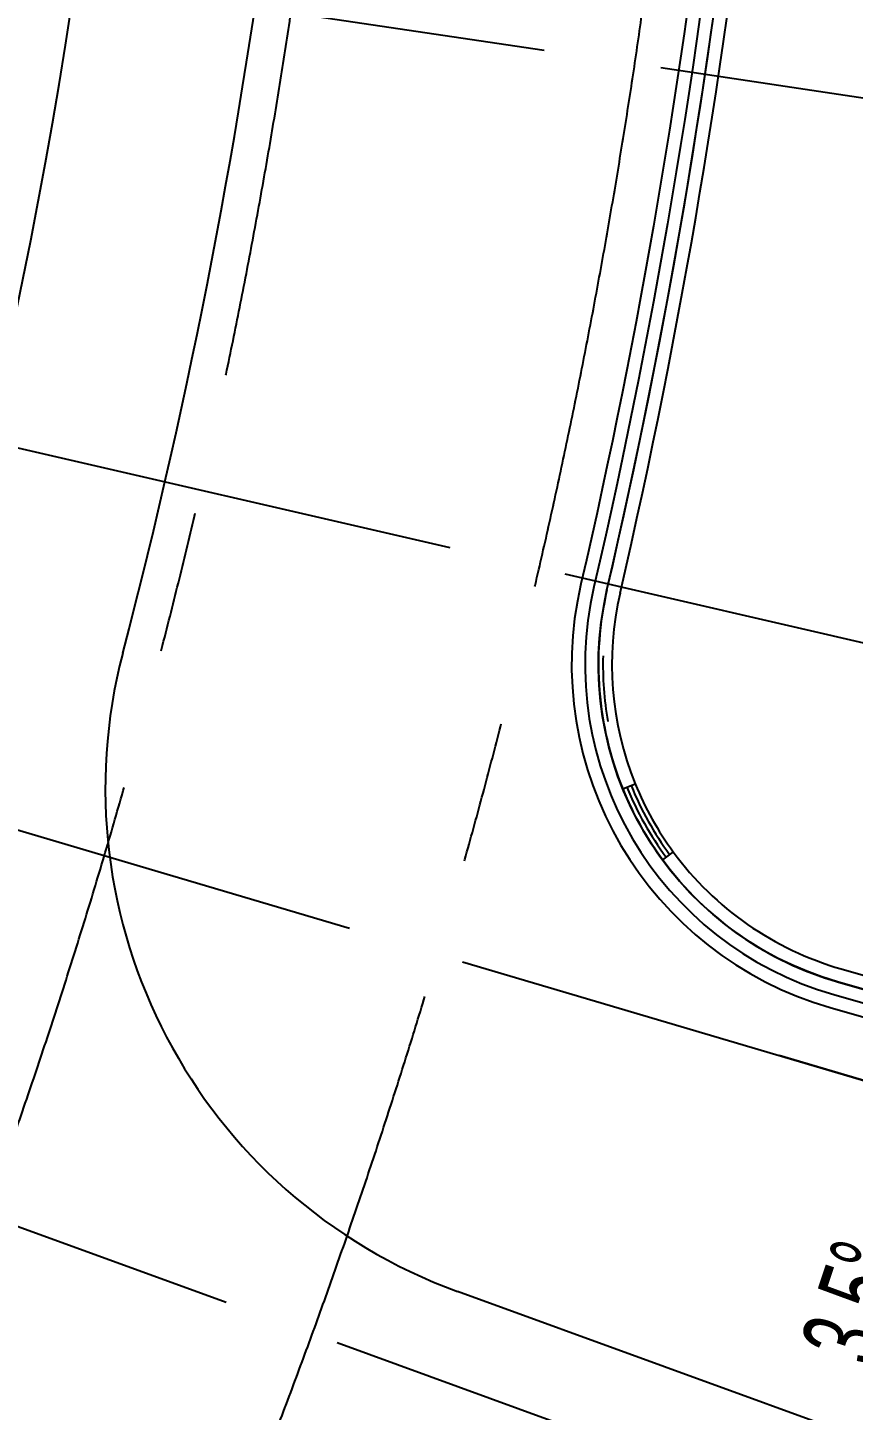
# Model space of a CAD drawing. Extents: x 1962160 to 37842216, y -162679 to 2997677.
# Drawn here: x 37745043 to 37763550, y 2705014 to 2736018 of the extents above; entities that cross this region are included whole.
import ezdxf
from ezdxf.enums import TextEntityAlignment as Align

# ---------------------------------------------------------------- set-up
doc = ezdxf.new("R2010")
doc.units = 0
doc.header["$LTSCALE"] = 1000
doc.linetypes.add('CENTER', pattern=[2, 1.25, -0.25, 0.25, -0.25])
doc.linetypes.add('CENTER2', pattern=[28.575000000000003, 19.05, -3.175, 3.175, -3.175])
doc.layers.get('0').update_dxf_attribs({"color": 8})
doc.layers.get('Defpoints').update_dxf_attribs({"color": 8})
for name, color, linetype in [('#标注', 8, 'Continuous'), ('#轴线', 8, 'CENTER2'), ('A-FLOR', 8, 'Continuous'), ('A-GRID', 8, 'CENTER'), ('DIM', 8, 'Continuous'), ('G-ACCS', 8, 'Continuous'), ('周边建筑', 8, 'Continuous')]:
    doc.layers.add(name, color=color, linetype=linetype)
doc.styles.add('#文字', font='jrs.shx', dxfattribs={"width": 0.7, "bigfont": 'hztxt.shx'})
doc.styles.add('JHZX', font='jrs.shx', dxfattribs={"width": 0.6, "bigfont": 'jhz.shx'})
doc.dimstyles.new('JZBZ-600', dxfattribs={"dimscale": 600, "dimtxt": 3, "dimasz": 1.5, "dimexe": 1, "dimexo": 1, "dimgap": 0.5, "dimtad": 1, "dimdec": 0, "dimdsep": 46, "dimtxsty": 'JHZX', "dimblk1": 'ARCHTICK', "dimblk2": 'ARCHTICK', "dimsah": 1, "dimcen": 0, "dimclrd": 1, "dimclre": 1, "dimclrt": 2, "dimadec": 1, "dimazin": 2, "dimtfac": 1, "dimtdec": 0, "dimtix": 1, "dimtmove": 0, "dimatfit": 3, "dimfxl": 1, "dimtolj": 1, "dimlwd": -1, "dimlwe": -1, "dimarcsym": 1})

# ---------------------------------------------------------------- blocks, each defined once
blk = doc.blocks.new('1234')
at = {"layer": '周边建筑'}
for p, q in [((47163.50035533123, 148066.7897783592), (50128.9224952776, 157193.4206792414)), ((47448.81731022336, 147974.0846800357), (50455.31503990851, 157227.1332472637)), ((44410.22632863931, 144394.2798205391), (44579.20776127465, 144146.3982451335)), ((42960.70401920751, 143313.9402962551), (42857.33760314435, 143595.5701668859))]:
    blk.add_line(p, q, dxfattribs=at)
for points in [[(899.9999998621643, 147897.2616378292, -0.06424754974339256), (38411.22599733435, 142825.0248288214, 0.3992271408683902), (47734.13426394202, 147881.3795785159), (62643.80696957186, 193768.6338093206, 0.4257611201714258), (57410.8051248882, 203558.9581788629, 0.1695890934855462), (-81790.47026674077, 195045.0434476584, 0.4257611201712679), (-85791.3257065732, 184689.9521724582), (-65400.53789663129, 140961.7665993124, 0.3992271408685563), (-55530.9065411333, 137079.2778602466, -0.09498676638333799), (-899.9999992009252, 147897.2616378367)], [(3507.282386738807, 147308.2532562092, 0.01190288189879027), (-3507.282390698791, 147308.2532562315), (-3529.532858530059, 148157.964341335, 0.09051536275890958), (-55643.5452967938, 137357.3291338012, -0.3992271408685528), (-65128.64556051977, 141088.5520778373), (-85519.43337046169, 184816.737650983, -0.425761120171263), (-81674.45541529916, 194768.3838115633, -0.08617948601408663), (-11230.48231103458, 210901.2002502978), (-9979.055130984634, 202999.9999966249), (9979.055131915957, 202999.9999895692), (11230.48231178708, 210901.2002502382, -0.05548064099764077), (57329.37135875039, 203270.2220680118, -0.4257611201714432), (62358.49001468346, 193861.3389076069), (47448.81730905734, 147974.0846768022, -0.3992271408683997), (38489.13923465274, 143114.7307615206, 0.0597972305577292), (3529.532854573801, 148157.9643414542), (3507.2932679113, 147308.6687912941)], [(3863.717568093911, 147549.4211663455, -0.05920472133920898), (38333.31276001595, 142535.3188961297, 0.3992271408683867), (48019.45121883228, 147788.6744801998), (62929.12392446026, 193675.9287109822, 0.4257611201714161), (57492.23889102228, 203847.6942897588, 0.004818874958291998), (53552.5664362926, 204917.9412058592)]]:
    blk.add_lwpolyline(points, format="xyb", dxfattribs=at)
for centre, radius, start, end in [((2.793967723846436e-08, -7.748603820800781e-07), 148500.0000006694, 74.94709779040693, 89.07328136143701), ((2.980232238769531e-08, -7.748603820800781e-07), 148200.0000006699, 74.94709779040693, 89.07281279015125), ((40410.99908962846, 150260.8104384243), 7100.000000007586, 304.2823427948584, 341.9999999829247), ((40410.99908963032, 150260.8104384243), 7400.000000008174, 304.2823427948584, 341.9999999829247), ((40410.99908962846, 150260.8104384318), 7100.000000008795, 290.1546166583761, 304.2823427948584), ((40410.99908963032, 150260.8104384243), 7200.000000007875, 290.1546166583761, 304.2823427948584), ((40410.99908962846, 150260.8104384243), 7300.000000006954, 290.1546166583761, 304.2823427948584), ((40410.99908963032, 150260.8104384243), 7400.000000007718, 290.1546166583761, 304.2823427948584), ((40410.99908963032, 150260.8104384243), 7100.000000007668, 254.9470977904069, 290.1546166583761), ((40410.99908963032, 150260.8104384243), 7400.000000008165, 254.9470977904069, 290.1546166583761), ((40410.99908846803, 150260.8104351833), 7300.00000001006, 266.4497156707556, 278.0528988446976)]:
    blk.add_arc(centre, radius, start, end, dxfattribs=at)
blk = doc.blocks.new('总体道路0521')
at = {"layer": 'G-ACCS'}
blk.add_line((35648165.19400142, 2918589.174082627), (35648113.53384653, 2918607.976841265), dxfattribs=at)
for centre, radius, start, end in [((35647972.51118848, 2918657.176535503), 137.9999999943868, 345.3553445199558, 0.3546922674293811), ((35648117.63808825, 2918619.253152718), 12, 165.3553445199558, 250.0000710396603)]:
    blk.add_arc(centre, radius, start, end, dxfattribs=at)
blk = doc.blocks.new('A$C06ac024f')
at = {"xscale": 1000, "yscale": 1000, "zscale": 1000}
blk.add_blockref('总体道路0521', (-35647972511.19448, -2918657176.530752), dxfattribs=at)
at = {"layer": '周边建筑', "rotation": 271.9999999140477}
blk.add_blockref('1234', (-0.004923798143863678, 0.005588816478848457), dxfattribs=at)
blk = doc.blocks.new('_ARCHTICK')
at = {"const_width": 0.15}
blk.add_lwpolyline([(-0.5, -0.5), (0.5, 0.5)], dxfattribs=at)
blk = doc.blocks.new('*D221')
at = {"layer": '#标注', "color": 1, "transparency": 16777216}
for p, q in [((36927236.3849094, 2905828.007081675), (36939688.78365784, 2904738.160574721)), ((36926179.38093915, 2896899.951033907), (36938542.01652977, 2895051.913898811))]:
    blk.add_line(p, q, dxfattribs=at)
blk.add_arc((36780603.45404896, 2918661.469190536), 159093.4582867291, 351.4980558119595, 354.9981608052476, dxfattribs=at)
at = {"layer": 'Defpoints', "color": 0, "transparency": 16777216}
for p in [(36780603.45404896, 2918661.469190536), (36926638.66976947, 2905880.319714009), (36938394.90702597, 2898349.260127123), (36925585.9744308, 2896988.656816391)]:
    blk.add_point(p, dxfattribs=at)
at = {"layer": '#标注', "color": 1, "transparency": 16777216, "xscale": 900, "yscale": 900, "zscale": 900}
for p, rotation in [((36939091.06851791, 2904790.473207056), 84.9981608052476), ((36937948.61002141, 2895140.619681296), 261.4980558119595)]:
    blk.add_blockref('_ARCHTICK', p, dxfattribs=dict(at, rotation=rotation))
at = {"layer": '#标注', "color": 2, "transparency": 16777216, "insert": (36937401.85421939, 2900097.906123653), "char_height": 1800, "attachment_point": 5, "rotation": 83.24810830860359, "style": 'JHZX'}
blk.add_mtext('\\A1;3.5°', dxfattribs=at)
blk = doc.blocks.new('*D234')
at = {"layer": '#标注', "color": 1, "transparency": 16777216}
for p, q in [((36918918.09568732, 2868312.943185592), (36930664.08657975, 2864037.232957842)), ((36915586.33377302, 2859962.778031217), (36927049.3839396, 2854977.952971572))]:
    blk.add_line(p, q, dxfattribs=at)
blk.add_arc((36780603.45404895, 2918661.469190521), 159093.4582866349, 336.4976923138005, 339.997763809404, dxfattribs=at)
at = {"layer": 'Defpoints', "color": 0, "transparency": 16777216}
for p in [(36780603.45404895, 2918661.469190521), (36918354.28812448, 2868518.177276528), (36915036.10736502, 2860202.049634082), (36927760.71173804, 2858200.986401919)]:
    blk.add_point(p, dxfattribs=at)
at = {"layer": '#标注', "color": 1, "transparency": 16777216, "xscale": 900, "yscale": 900, "zscale": 900}
for p, rotation in [((36930100.2790169, 2864242.467048777), 69.997763809404), ((36926499.1575316, 2855217.224574439), 246.4976923138005)]:
    blk.add_blockref('_ARCHTICK', p, dxfattribs=dict(at, rotation=rotation))
at = {"layer": '#标注', "color": 2, "transparency": 16777216, "insert": (36927254.08629633, 2860147.058733271), "char_height": 1800, "attachment_point": 5, "rotation": 68.24772806160233, "style": 'JHZX'}
blk.add_mtext('\\A1;3.5°', dxfattribs=at)
blk = doc.blocks.new('*D61')
at = {"layer": '#标注', "color": 1, "transparency": 16777216}
for p, q in [((36921733.87324026, 2876850.956860336), (36933718.98630453, 2873300.313983876)), ((36918918.09568734, 2868312.943185598), (36930664.08657987, 2864037.232957799))]:
    blk.add_line(p, q, dxfattribs=at)
blk.add_arc((36780603.45404899, 2918661.469190583), 159093.4582867591, 339.9977638093808, 343.4978436474246, dxfattribs=at)
at = {"layer": 'Defpoints', "color": 0, "transparency": 16777216}
for p in [(36780603.45404899, 2918661.469190583), (36921158.58781317, 2877021.387718407), (36918354.28812449, 2868518.177276533), (36931177.3245492, 2867297.688252775)]:
    blk.add_point(p, dxfattribs=at)
at = {"layer": '#标注', "color": 1, "transparency": 16777216, "xscale": 900, "yscale": 900, "zscale": 900}
for p, rotation in [((36933143.70087744, 2873470.744841948), 73.49784364742459), ((36930100.27901703, 2864242.467048734), 249.9977638093809)]:
    blk.add_blockref('_ARCHTICK', p, dxfattribs=dict(at, rotation=rotation))
at = {"layer": '#标注', "color": 2, "transparency": 16777216, "insert": (36930552.83791445, 2869209.204852918), "char_height": 1800, "attachment_point": 5, "rotation": 71.74780372840274, "style": 'JHZX'}
blk.add_mtext('\\A1;3.5°', dxfattribs=at)
blk = doc.blocks.new('*D62')
at = {"layer": '#标注', "color": 1, "transparency": 16777216}
for p, q in [((36924023.15807027, 2885544.967852632), (36936202.6823585, 2882732.639971061)), ((36921733.87324025, 2876850.956860328), (36933718.98630459, 2873300.313983858))]:
    blk.add_line(p, q, dxfattribs=at)
blk.add_arc((36780603.45404897, 2918661.46919048), 159093.4582868139, 343.4978436474613, 346.9979315301447, dxfattribs=at)
at = {"layer": 'Defpoints', "color": 0, "transparency": 16777216}
for p in [(36780603.45404897, 2918661.46919048), (36923438.54090443, 2885679.959590947), (36921158.58781315, 2877021.3877184), (36934032.21833844, 2876586.027918145)]:
    blk.add_point(p, dxfattribs=at)
at = {"layer": '#标注', "color": 1, "transparency": 16777216, "xscale": 900, "yscale": 900, "zscale": 900}
for p, rotation in [((36935618.06519268, 2882867.631709374), 76.99793153014473), ((36933143.70087751, 2873470.744841926), 253.4978436474613)]:
    blk.add_blockref('_ARCHTICK', p, dxfattribs=dict(at, rotation=rotation))
at = {"layer": '#标注', "color": 2, "transparency": 16777216, "insert": (36933292.19944827, 2878455.857664749), "char_height": 1800, "attachment_point": 5, "rotation": 75.24788758880298, "style": 'JHZX'}
blk.add_mtext('\\A1;3.5°', dxfattribs=at)
blk = doc.blocks.new('*D63')
at = {"layer": '#标注', "color": 1, "transparency": 16777216}
for p, q in [((36926179.38093916, 2896899.951033906), (36938542.01652992, 2895051.91389879)), ((36924023.15807026, 2885544.967852636), (36936202.68235856, 2882732.639971048))]:
    blk.add_line(p, q, dxfattribs=at)
blk.add_arc((36780603.45404897, 2918661.46919053), 159093.4582868743, 346.9979315301267, 351.4980558119611, dxfattribs=at)
at = {"layer": 'Defpoints', "color": 0, "transparency": 16777216}
for p in [(36780603.45404897, 2918661.46919053), (36925585.97443081, 2896988.656816389), (36936501.94192813, 2886937.819547581), (36923438.54090443, 2885679.959590949)]:
    blk.add_point(p, dxfattribs=at)
at = {"layer": '#标注', "color": 1, "transparency": 16777216, "xscale": 900, "yscale": 900, "zscale": 900}
for p, rotation in [((36937948.61002156, 2895140.619681274), 81.49805581196107), ((36935618.06519272, 2882867.631709362), 256.9979315301267)]:
    blk.add_blockref('_ARCHTICK', p, dxfattribs=dict(at, rotation=rotation))
at = {"layer": '#标注', "color": 2, "transparency": 16777216, "insert": (36935724.91356166, 2889205.112178117), "char_height": 1800, "attachment_point": 5, "rotation": 79.24799367104463, "style": 'JHZX'}
blk.add_mtext('\\A1;4.5°', dxfattribs=at)
blk = doc.blocks.new('*D64')
at = {"layer": '#标注', "color": 1, "transparency": 16777216}
for p, q in [((36891695.55188898, 3015232.356518981), (36904144.47523779, 3026054.040486193)), ((36900436.30621282, 2833177.681112401), (36913864.71399576, 2823598.411785046))]:
    blk.add_line(p, q, dxfattribs=at)
blk.add_arc((36780603.45404895, 2918661.4691905), 163093.4582867715, 324.4975139136729, 40.99999999998872, dxfattribs=at)
at = {"layer": 'Defpoints', "color": 0, "transparency": 16777216}
for p in [(36891242.72614085, 3014838.721101587), (36780603.45404895, 2918661.4691905), (36941218.33693203, 2890335.941262602), (36899947.85202042, 2833526.124080375)]:
    blk.add_point(p, dxfattribs=at)
at = {"layer": '#标注', "color": 1, "transparency": 16777216, "xscale": 900, "yscale": 900, "zscale": 900}
for p, rotation in [((36903691.64948966, 3025660.405068799), 130.9999999999887), ((36913376.25980336, 2823946.854753019), 234.4975139136729)]:
    blk.add_blockref('_ARCHTICK', p, dxfattribs=dict(at, rotation=rotation))
at = {"layer": '#标注', "color": 2, "transparency": 16777216, "insert": (36944707.88074233, 2926540.40157154), "char_height": 1800, "attachment_point": 5, "rotation": 272.7487569568309, "style": 'JHZX'}
blk.add_mtext('\\A1;76.5°', dxfattribs=at)
blk = doc.blocks.new('*U246')
blk.add_line((20, 4.898587196589413e-16), (0, 0))
blk.add_circle((24, 0), 4)
at = {"style": 'JHZX', "width": 0.75}
blk.add_attdef('AXES', text='', height=4, dxfattribs=at).set_placement((23.99999999999997, 0), align=Align.MIDDLE_CENTER)
blk = doc.blocks.new('DOTE-11')
at = {"layer": '#轴线'}
for p, q in [((36904720.00780748, 2900107.096343746), (36925588.24252418, 2896988.317768937)), ((36902881.9600861, 2890425.820120357), (36923441.16845285, 2885679.352873758)), ((36900930.39368151, 2883013.251680169), (36921161.49008702, 2877020.527906987)), ((36898529.94086418, 2875733.649453137), (36918357.45516258, 2868517.024429048))]:
    blk.add_line(p, q, dxfattribs=at)
for radius, end in [(146599.9999999995, 183.9998103525153), (138799.9999999995, 210.1884172151102)]:
    blk.add_arc((36780598.51695531, 2918657.177440438), radius, 324.4999999903098, end, dxfattribs=at)
blk = doc.blocks.new('ZW-5001')
at = {"layer": '#标注'}
ref = blk.add_blockref('*U246', (36928829.3630005, 2874748.904917552), dxfattribs=dict(at, xscale=600.0000000000003, yscale=600.0000000000003, rotation=343.4981839638294))
ref.add_attrib('AXES', 'C17', dxfattribs={"layer": '0', "height": 2399.999999999998, "rotation": 343.4981841721612, "style": '#文字', "width": 0.7}).set_placement((36942636.2375415, 2870658.646334155), align=Align.MIDDLE_CENTER)
ref = blk.add_blockref('*U246', (36925872.36144034, 2865781.578092483), dxfattribs=dict(at, xscale=600.0000000000005, yscale=600.0000000000005, rotation=339.9982029903763))
ref.add_attrib('AXES', 'C18', dxfattribs={"layer": '0', "height": 2399.999999999998, "rotation": 339.9982032493227, "style": '#文字', "width": 0.7}).set_placement((36939403.78069995, 2860856.063633041), align=Align.MIDDLE_CENTER)
for base, center, p1, p2, picture, middle in [((36941218.33693203, 2890335.941262602), (36780603.45404896, 2918661.469190501), (36899947.85202043, 2833526.124080375), (36891242.72614085, 3014838.721101587), '*D64', (36944707.88074233, 2926540.401571544)), ((36938394.90702597, 2898349.260127123), (36780603.45404897, 2918661.469190534), (36925585.9744308, 2896988.65681639), (36926638.66976947, 2905880.319714009), '*D221', (36937401.85421939, 2900097.906123649)), ((36927760.71173804, 2858200.986401919), (36780603.45404896, 2918661.469190521), (36915036.10736503, 2860202.049634084), (36918354.28812449, 2868518.177276528), '*D234', (36927254.08629632, 2860147.058733268)), ((36931177.3245492, 2867297.688252775), (36780603.45404899, 2918661.46919058), (36918354.28812449, 2868518.177276534), (36921158.58781316, 2877021.387718409), '*D61', (36930552.83791446, 2869209.204852916)), ((36934032.21833844, 2876586.027918145), (36780603.45404896, 2918661.469190482), (36921158.58781315, 2877021.3877184), (36923438.54090443, 2885679.959590948), '*D62', (36933292.19944827, 2878455.857664751)), ((36936501.94192813, 2886937.819547581), (36780603.45404897, 2918661.469190528), (36923438.54090443, 2885679.959590951), (36925585.9744308, 2896988.65681639), '*D63', (36935724.91356166, 2889205.112178118))]:
    dim = blk.add_angular_dim_3p(base=base, center=center, p1=p1, p2=p2, dimstyle='JZBZ-600', dxfattribs=at)
    dim.commit()
    dim.dimension.update_dxf_attribs({"geometry": picture, "text_midpoint": middle})
blk = doc.blocks.new('FDGFH')
at = {"layer": 'A-FLOR'}
blk.add_blockref('ZW-5001', (-36780598.51155947, -2918657.163268261), dxfattribs=at)
at = {"layer": 'A-GRID'}
blk.add_blockref('DOTE-11', (-36780598.51155947, -2918657.163268261), dxfattribs=at)

msp = doc.modelspace()

# ---------------------------------------------------------------- linework, layer by layer
at = {"layer": '#标注', "ltscale": 10}
msp.add_arc((37613670.29957374, 2756893.476689796), 133919.6669144286, 333.9778101328699, 71.90950720445645, dxfattribs=at)

# ---------------------------------------------------------------- block references
at = {"layer": 'DIM', "ltscale": 10}
msp.add_blockref('A$C06ac024f', (37613657.10216346, 2756879.841327364), dxfattribs=at)
at = {"layer": 'DIM'}
msp.add_blockref('FDGFH', (37613657.09676763, 2756879.827155179), dxfattribs=at)

doc.saveas('drawing.dxf')
